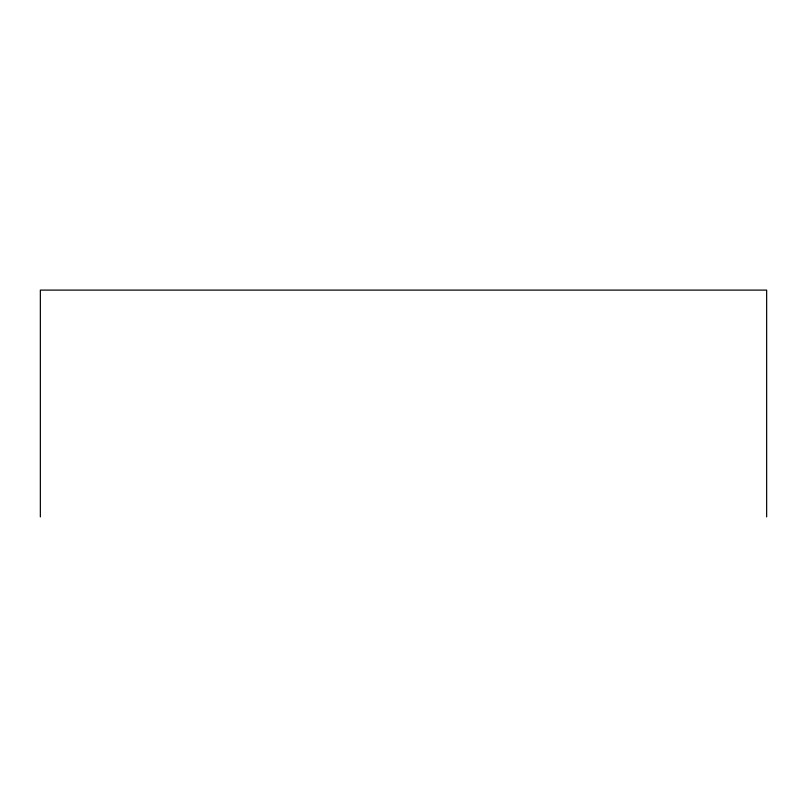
<?xml version="1.0" encoding="UTF-8"?>
<svg xmlns="http://www.w3.org/2000/svg" width="807" height="807" viewBox="0 0 807 807"><rect width="100%" height="100%" fill="white"/><g stroke="black" fill="none" stroke-linecap="round" stroke-linejoin="round"><path stroke-width="1.21" d="M766.65 516.894L766.65 290.106L40.35 290.106L40.35 516.894"/></g></svg>
